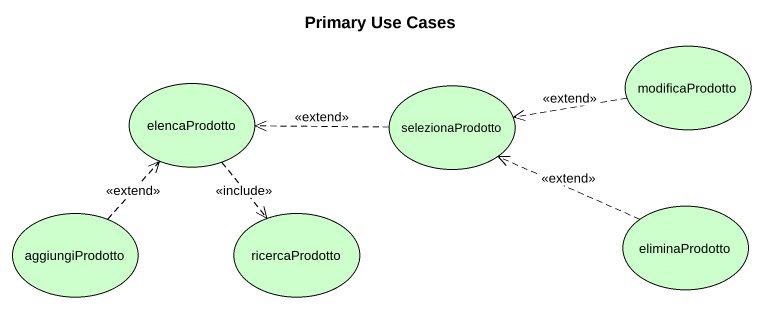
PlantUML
@startuml
title Primary Use Cases
usecase elencaProdotto #CCFFCC
usecase selezionaProdotto #CCFFCC
usecase modificaProdotto #CCFFCC
usecase eliminaProdotto #CCFFCC
usecase aggiungiProdotto #CCFFCC
usecase ricercaProdotto #CCFFCC
elencaProdotto ..> ricercaProdotto : <<include>>
selezionaProdotto .left.> elencaProdotto : <<extend>>
modificaProdotto .left.> selezionaProdotto : <<extend>>
eliminaProdotto .left.> selezionaProdotto : <<extend>>
aggiungiProdotto .up.> elencaProdotto : <<extend>>
@enduml
